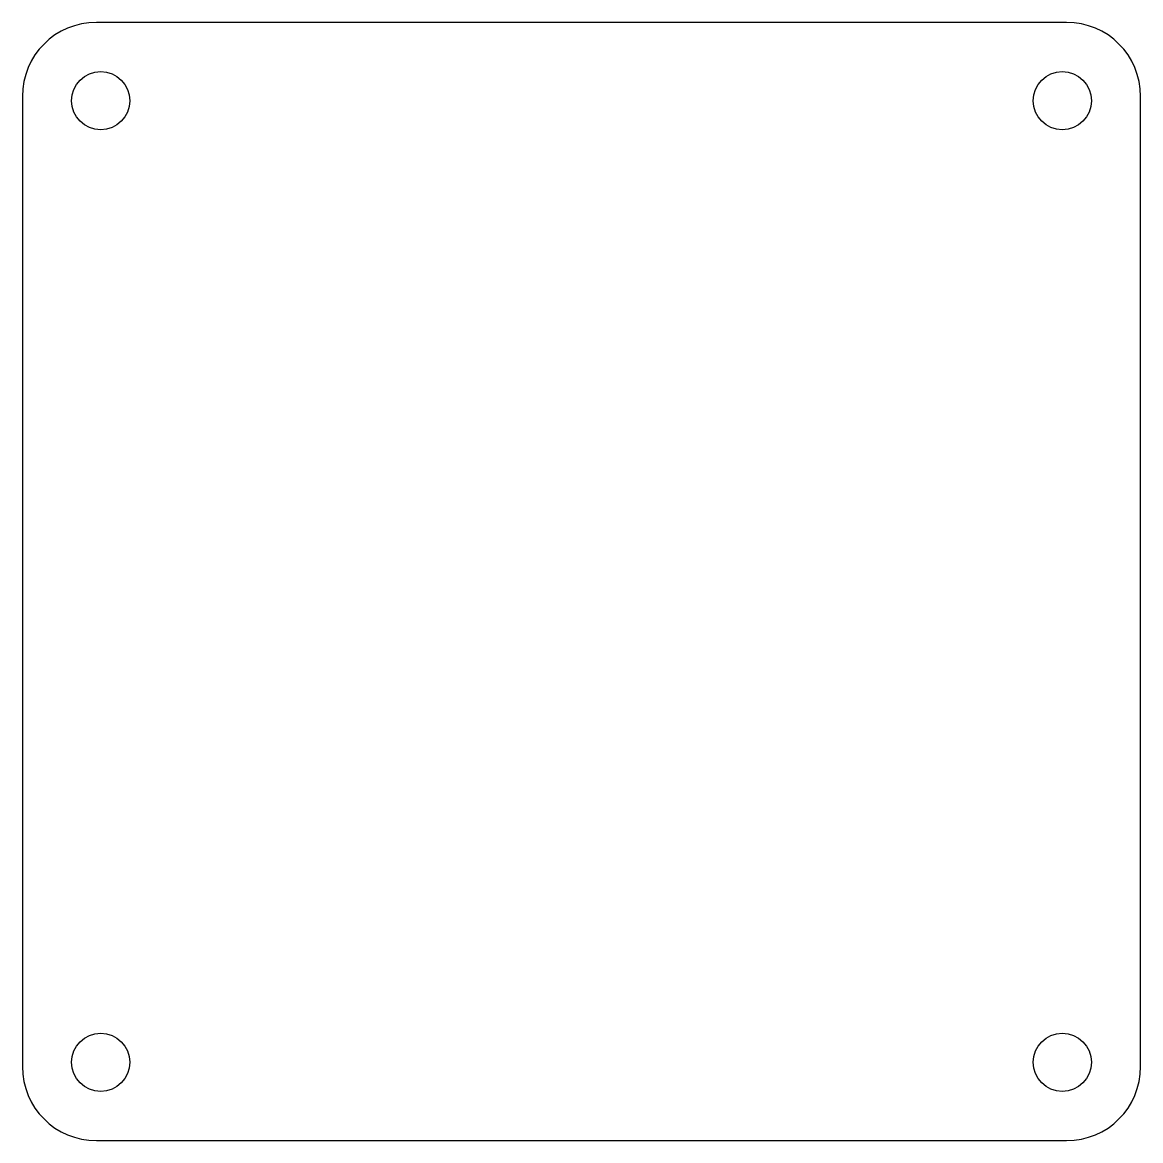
# Model space of a CAD drawing. Header units: millimetres. Extents: x 20 to 116, y 20 to 116.
import ezdxf

# ---------------------------------------------------------------- set-up
doc = ezdxf.new("R2010")
doc.units = ezdxf.units.MM

msp = doc.modelspace()

# ---------------------------------------------------------------- linework, layer by layer
at = {"color": 7, "linetype": 'Continuous', "lineweight": 25}
for p, q in [((109.65, 116), (26.35, 116)), ((20, 109.65), (20, 26.35)), ((116, 26.35), (116, 109.65)), ((26.35, 20), (109.65, 20))]:
    msp.add_line(p, q, dxfattribs=at)
for centre in [(26.725, 109.275), (109.275, 109.275), (26.725, 26.725), (109.275, 26.725)]:
    msp.add_circle(centre, 2.5, dxfattribs=at)
for centre, start, end in [((26.35, 109.65), 90, 180), ((109.65, 109.65), 0, 90), ((26.35, 26.35), 180, 270), ((109.65, 26.35), 270, 0)]:
    msp.add_arc(centre, 6.35, start, end, dxfattribs=at)

doc.saveas('drawing.dxf')
